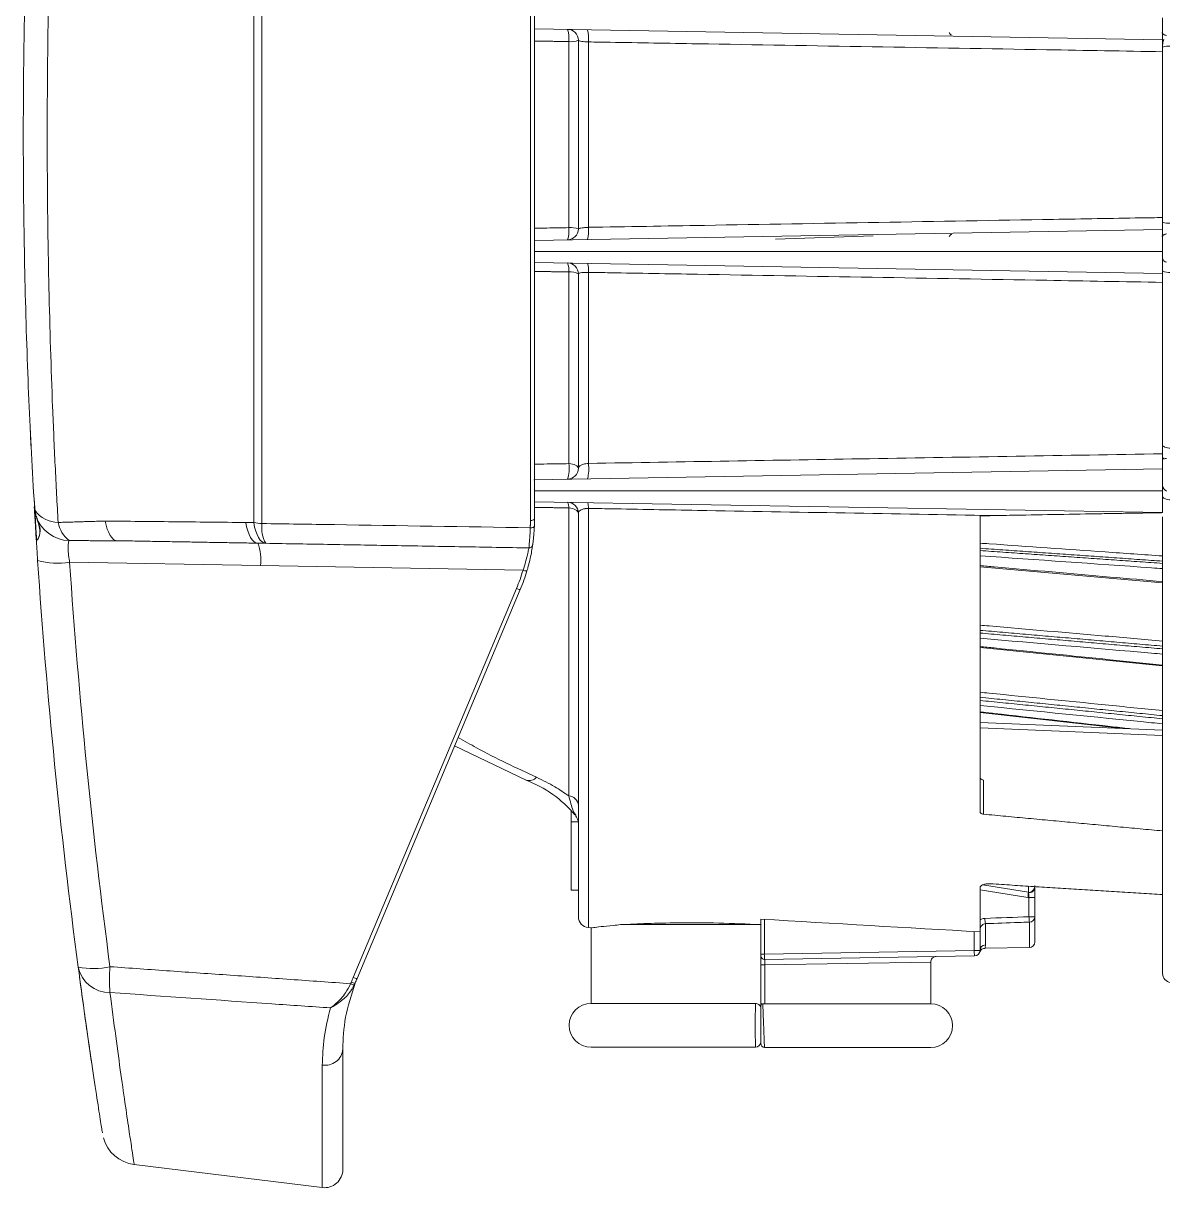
# Model space of a CAD drawing. Extents: x 11 to 120, y 2 to 94.
# Drawn here: x 10.744 to 13.864, y 37.624 to 40.814 of the extents above; entities that cross this region are included whole.
import ezdxf

# ---------------------------------------------------------------- set-up
doc = ezdxf.new("R2010")
doc.units = 0
doc.header["$MEASUREMENT"] = 0
doc.linetypes.add('SLD-Solid', pattern=[0])
doc.layers.add('OBJECT', color=7, linetype='CONTINUOUS')

msp = doc.modelspace()

# ---------------------------------------------------------------- linework, layer by layer
at = {"layer": 'OBJECT', "color": 7, "linetype": 'SLD-Solid', "lineweight": 15}
for p, q in [((11.375, 39.4464), (11.375, 41.5733)), ((11.3973, 41.5758), (11.3973, 39.4439)), ((12.1326, 39.4525), (12.1326, 41.5672)), ((12.1438, 41.5628), (12.1438, 39.4568)), ((12.1438, 40.7994), (13.8638, 40.7693)), ((12.2375, 40.7642), (12.2375, 40.2545)), ((12.2638, 40.7678), (12.2638, 40.2509)), ((12.2912, 40.2554), (12.2912, 40.7633)), ((13.8638, 40.7365), (13.8638, 40.7493)), ((13.8638, 40.7365), (13.8638, 40.2822)), ((13.8638, 40.2694), (13.8638, 40.2822)), ((12.1438, 40.2193), (13.8638, 40.2493)), ((13.0712, 40.2324), (12.8038, 40.223)), ((12.1438, 40.1594), (13.8638, 40.1293)), ((12.2375, 40.1331), (12.2375, 39.608)), ((12.2912, 39.6086), (12.2912, 40.132)), ((13.8638, 40.1046), (13.8638, 40.1361)), ((12.2638, 40.1278), (12.2638, 39.5953)), ((13.8638, 40.1046), (13.8638, 39.635)), ((10.7652, 39.6489), (10.7652, 39.6481)), ((12.1415, 39.5637), (13.8638, 39.5937)), ((10.7738, 39.506), (10.7739, 39.5056)), ((10.7738, 39.506), (10.7738, 39.5059)), ((10.7739, 39.5056), (10.7739, 39.5055)), ((12.1438, 39.5038), (13.8638, 39.4737)), ((12.2375, 39.4866), (12.2375, 38.6977)), ((12.2638, 38.3668), (12.2638, 39.4722)), ((12.2912, 39.4853), (12.2912, 38.3369)), ((13.3638, 39.465), (13.3638, 38.6541)), ((13.8638, 38.6124), (13.8638, 39.4626)), ((10.7796, 39.3964), (10.7796, 39.3959)), ((11.3931, 39.3286), (10.8706, 39.3377)), ((12.1123, 39.316), (11.3931, 39.3286)), ((13.3638, 39.3251), (13.8638, 39.2813)), ((11.6473, 38.2003), (12.0945, 39.2661)), ((12.1049, 39.2634), (11.6578, 38.1976)), ((13.3638, 39.1047), (13.8638, 39.054)), ((13.3638, 38.9266), (13.7556, 38.8828)), ((13.8638, 38.8782), (13.3638, 38.8991)), ((13.3638, 38.8841), (13.8638, 38.8633)), ((11.9249, 38.8345), (12.1208, 38.741)), ((13.3735, 38.6476), (13.3735, 38.7413)), ((12.2438, 38.6268), (12.2438, 38.6567)), ((12.2438, 38.6268), (12.2636, 38.6268)), ((12.2438, 38.4393), (12.2438, 38.6268)), ((13.8638, 38.6018), (13.8638, 38.6124)), ((13.8638, 38.4273), (13.8638, 38.6018)), ((13.3638, 38.4464), (13.3638, 38.3252)), ((13.4947, 38.4198), (13.3638, 38.4407)), ((13.3708, 38.4537), (13.4963, 38.4336)), ((13.4963, 38.4336), (13.4963, 38.4504)), ((13.5138, 38.4474), (13.5138, 38.4468)), ((12.2438, 38.4393), (12.2638, 38.4393)), ((13.4963, 38.4336), (13.4963, 38.4333)), ((13.5138, 38.4195), (13.4978, 38.4195)), ((13.4978, 38.3666), (13.4978, 38.4195)), ((13.5138, 38.4195), (13.5138, 38.3666)), ((13.8638, 38.2115), (13.8638, 38.4273)), ((12.3794, 38.345), (12.7638, 38.345)), ((12.7638, 38.3602), (12.7638, 38.353)), ((12.7638, 38.2645), (12.7638, 38.353)), ((12.7732, 38.3597), (12.7732, 38.2645)), ((13.3786, 38.3478), (13.3786, 38.2894)), ((13.5138, 38.3666), (13.4978, 38.3666)), ((13.4991, 38.2824), (13.4991, 38.352)), ((13.5138, 38.3666), (13.5138, 38.2974)), ((12.2912, 38.3369), (12.2988, 38.3363)), ((12.2988, 38.3363), (12.2988, 38.1293)), ((13.3478, 38.2745), (13.3478, 38.3262)), ((13.3638, 38.3252), (13.3638, 38.2745)), ((13.378, 38.2803), (13.4991, 38.2824)), ((12.7638, 38.2645), (12.7732, 38.2645)), ((12.7638, 38.2595), (12.7638, 38.2645)), ((12.7638, 38.1286), (12.7638, 38.2595)), ((12.7732, 38.2645), (13.3478, 38.2745)), ((13.3491, 38.2595), (12.774, 38.2495)), ((13.3638, 38.2745), (13.3478, 38.2745)), ((12.7638, 38.2345), (12.7741, 38.2345)), ((13.2288, 38.2427), (12.7741, 38.2345)), ((12.7741, 38.2345), (12.7741, 38.1285)), ((13.2288, 38.1285), (13.2288, 38.2427)), ((12.7488, 38.1293), (12.2988, 38.1293)), ((12.7688, 38.1285), (12.7638, 38.1285)), ((12.7638, 38.1285), (12.7638, 38.1235)), ((12.7741, 38.1285), (12.7689, 38.1285)), ((12.7741, 38.1285), (13.2288, 38.1285)), ((11.6188, 38.0042), (11.6188, 37.6744)), ((11.6188, 38.0042), (11.6188, 37.8172)), ((12.7488, 38.0093), (12.2988, 38.0093)), ((12.3248, 38.0093), (12.7488, 38.0093)), ((12.7737, 38.0085), (13.2288, 38.0085)), ((11.5627, 37.6247), (11.5627, 37.9604)), ((11.6188, 37.9554), (11.6188, 37.8088)), ((11.0474, 37.688), (11.5627, 37.6247))]:
    msp.add_line(p, q, dxfattribs=at)
at = {"layer": 'OBJECT', "color": 7, "linetype": 'SLD-Solid', "lineweight": 15, "flags": 128}
for points in [[(13.8638, 40.7875), (13.864, 40.7865), (13.8646, 40.7856), (13.8655, 40.7847), (13.8668, 40.7838), (13.8683, 40.783), (13.8702, 40.7822), (13.8724, 40.7816), (13.8748, 40.781)], [(13.8638, 40.2312), (13.864, 40.2322), (13.8646, 40.2331), (13.8655, 40.234), (13.8668, 40.2349), (13.8683, 40.2357), (13.8702, 40.2365), (13.8724, 40.2371), (13.8748, 40.2377)], [(13.8638, 39.6596), (13.8642, 39.658), (13.8655, 39.6563), (13.8674, 39.6548), (13.8701, 39.6535), (13.8734, 39.6524), (13.8772, 39.6514), (13.8814, 39.6508), (13.8858, 39.6504)], [(12.2375, 39.608), (12.2428, 39.6075), (12.2478, 39.6066), (12.2524, 39.6054), (12.2563, 39.6038), (12.2595, 39.6019), (12.2619, 39.5998), (12.2633, 39.5976), (12.2638, 39.5953)], [(13.8638, 39.5193), (13.8642, 39.5173), (13.8655, 39.5155), (13.8674, 39.5137), (13.8701, 39.5121), (13.8734, 39.5108), (13.8772, 39.5098), (13.8814, 39.509), (13.8858, 39.5086)], [(12.2375, 39.4866), (12.2428, 39.4861), (12.2478, 39.485), (12.2524, 39.4836), (12.2563, 39.4818), (12.2595, 39.4797), (12.2619, 39.4773), (12.2633, 39.4748), (12.2638, 39.4722)], [(10.7772, 39.4331), (10.778, 39.4206), (10.7783, 39.4159)], [(11.0011, 39.3968), (10.996, 39.3978), (10.9909, 39.4006), (10.9861, 39.4052), (10.9817, 39.4115), (10.9776, 39.4193), (10.9739, 39.4286), (10.9708, 39.4391), (10.9683, 39.4507)], [(11.3858, 39.3901), (11.3806, 39.3911), (11.3756, 39.3941), (11.3707, 39.399), (11.3662, 39.4056), (11.3621, 39.4138), (11.3585, 39.4236), (11.3555, 39.4346), (11.3531, 39.4467)], [(11.4078, 39.3897), (11.4026, 39.3908), (11.3975, 39.3937), (11.3926, 39.3986), (11.3881, 39.4052), (11.384, 39.4135), (11.3804, 39.4233), (11.3774, 39.4343), (11.375, 39.4464)], [(12.1434, 39.4364), (12.1432, 39.4355), (12.1425, 39.4346), (12.1414, 39.4338), (12.14, 39.4332), (12.1383, 39.4327), (12.1363, 39.4324), (12.1343, 39.4323), (12.1322, 39.4323)], [(12.1438, 39.4568), (12.1436, 39.4559), (12.143, 39.455), (12.1419, 39.4542), (12.1405, 39.4536), (12.1387, 39.453), (12.1368, 39.4526), (12.1347, 39.4525), (12.1326, 39.4525)], [(10.7783, 39.4159), (10.7792, 39.4023), (10.7796, 39.3959)]]:
    msp.add_lwpolyline(points, dxfattribs=at)
at = {"layer": 'OBJECT', "color": 7, "linetype": 'SLD-Solid', "lineweight": 15}
for centre, radius, start, end in [((12.2338, 40.7678), 0.03, 0, 89), ((12.1654, 40.7744), 0.0728, 351.933, 18.7222), ((12.193, 40.774), 0.0988, 353.7961, 13.3498), ((12.2434, 40.8191), 0.0552, 263.8371, 291.7089), ((13.8808, 40.6997), 0.0524, 84.5636, 108.8987), ((13.8808, 40.319), 0.0524, 251.1013, 275.4364), ((12.1654, 40.2443), 0.0728, 341.2778, 8.067), ((12.2338, 40.2509), 0.03, 271, 0), ((12.2434, 40.1996), 0.0552, 68.2911, 96.1629), ((12.193, 40.2447), 0.0988, 346.6502, 6.2039), ((13.878, 40.1736), 0.0144, 189.5678, 257.2093), ((12.2338, 40.1278), 0.03, 0, 89), ((12.1873, 40.1393), 0.0506, 352.9938, 21.4695), ((12.2433, 40.0937), 0.0399, 58.9053, 98.3071), ((12.2218, 40.1387), 0.0698, 354.5452, 15.0924), ((13.8809, 40.1675), 0.0358, 241.4072, 277.7847), ((25.1488, 40.3687), 14.4016, 182.67017, 182.84975), ((13.873, 39.5763), 0.0454, 87.7618, 101.686), ((12.1535, 39.5927), 0.0854, 341.2821, 10.3291), ((12.2338, 39.5953), 0.03, 271, 0), ((12.1778, 39.593), 0.1145, 346.4959, 7.8554), ((13.8827, 39.5499), 0.0189, 182.9325, 245.3074), ((10.7741, 39.4979), 0.00107, 80.6896, 140.7707), ((12.2338, 39.4722), 0.03, 0, 89), ((12.2116, 39.4895), 0.0261, 353.6379, 29.121), ((12.2549, 39.4886), 0.0365, 354.7901, 20.1872), ((10.7747, 39.4888), 0.000986, 80.1647, 147.3418), ((10.7747, 39.4882), 0.000966, 80.4802, 148.1553), ((10.8401, 39.5258), 0.0789, 215.6842, 269.363), ((10.8724, 39.4963), 0.0992, 199.2738, 268.1436), ((10.9201, 39.4617), 0.0822, 190.3253, 231.7456), ((11.4085, 39.646), 0.2023, 260.4535, 266.8226), ((11.4895, 39.4336), 0.0928, 173.5803, 208.2123), ((11.2655, 39.3446), 0.1287, 352.8451, 20.7056), ((12.1289, 39.3871), 0.01, 269, 351.8176), ((10.8383, 39.5272), 0.1923, 253.2932, 279.6749), ((28.1208, 40.5098), 17.377, 183.85006, 187.54267), ((28.1087, 40.4978), 17.277, 183.85006, 187.54267), ((11.6426, 39.4556), 0.49, 337.24, 343.4428), ((11.6438, 39.4568), 0.5, 337.24, 343.4428), ((12.1205, 39.3339), 0.0197, 245.231, 277.5052), ((12.104, 39.2819), 0.0185, 238.7493, 272.6715), ((12.0081, 38.4407), 0.3203, 39.733, 69.4984), ((12.1288, 38.768), 0.0282, 253.4326, 317.5492), ((12.2364, 38.6702), 0.0275, 4.0138, 87.7114), ((12.2338, 38.6234), 0.03, 0.0321, 43.1668), ((13.4992, 38.4476), 0.0146, 258.3809, 356.6686), ((13.3787, 38.4401), 0.1178, 350.1014, 356.7051), ((12.2938, 38.3668), 0.03, 180, 265), ((13.47, 38.363), 0.0927, 180.4258, 189.4508), ((13.5912, 38.3673), 0.0933, 180.4647, 189.4222), ((13.4991, 38.3668), 0.0148, 270.0662, 359.0793), ((13.377, 38.2656), 0.0145, 86.026, 159.8874), ((13.3788, 38.2745), 0.015, 90.8773, 179.8824), ((13.4988, 38.2974), 0.015, 271, 0), ((12.7738, 38.2595), 0.01, 180, 271), ((13.2438, 38.2427), 0.015, 91, 181.2172), ((13.4053, 38.2718), 0.0575, 177.2729, 192.3005), ((13.3488, 38.2745), 0.015, 271, 0), ((10.9353, 38.4289), 0.2042, 258.3888, 282.9691), ((10.9802, 38.2469), 0.0879, 191.8659, 270.6216), ((11.4827, 38.1945), 0.5028, 175.9608, 184.0392), ((12.1176, 38.003), 0.51, 157.24, 158.7898), ((11.6514, 38.2038), 0.0187, 240.359, 273.9028), ((11.6569, 38.2161), 0.0185, 238.7493, 272.6715), ((12.1188, 38.0042), 0.5, 157.24, 158.7898), ((13.8888, 38.2115), 0.025, 180, 263), ((11.6509, 38.2002), 0.02, 238.1509, 269.1073), ((12.2988, 38.0693), 0.06, 90, 270), ((13.2288, 38.0685), 0.06, 270, 90), ((11.5708, 38.0078), 0.0481, 260.336, 355.7011), ((12.7488, 38.0243), 0.015, 270, 0), ((12.7744, 38.0193), 0.0105, 179.328, 266.5029), ((11.0591, 37.7868), 0.0993, 194.876, 263.2844), ((11.5688, 37.6744), 0.05, 263, 0)]:
    msp.add_arc(centre, radius, start, end, dxfattribs=at)
for centre, major_axis, ratio, start_param, end_param in [((13.8788, 40.754), (0, 0.025), 0.6, 0.851159, 1.570796), ((13.4988, 38.4516), (0.002, 0.0181), 0.822743, 3.101906, 4.843744), ((13.4998, 38.4516), (0.0053, 0.0318), 0.929595, 3.148761, 3.253481), ((30.0751, 40.5093), (30.3646, 0), 0.08615, 4.105744, 4.129601), ((-4.5277, 40.4693), (37.4371, 0), 0.064085, 5.211071, 5.21474), ((12.7738, 38.2645), (-0.0002, 0.015), 0.044174, 1.569897, 3.14185)]:
    msp.add_ellipse(centre, major_axis=major_axis, ratio=ratio, start_param=start_param, end_param=end_param, dxfattribs=at)
for points, knots in [([(10.8392, 41.5728), (10.8361, 41.5149), (10.8298, 41.3986), (10.8221, 41.2126), (10.8158, 41.0185), (10.8116, 40.8257), (10.8095, 40.6381), (10.8091, 40.4562), (10.8105, 40.2726), (10.8146, 40.0384), (10.8216, 39.8133), (10.8309, 39.6009), (10.8364, 39.4983), (10.8392, 39.4469)], [0, 0, 0, 0, 0.088396, 0.177531, 0.26901, 0.361303, 0.442162, 0.523579, 0.606757, 0.690543, 0.843256, 0.921374, 1, 1, 1, 1]), ([(10.7706, 39.5464), (10.7657, 39.6423), (10.7558, 39.8366), (10.748, 40.1023), (10.7445, 40.3247), (10.7435, 40.5007), (10.7444, 40.6784), (10.7477, 40.9037), (10.7554, 41.1752), (10.7655, 41.3732), (10.7706, 41.4733)], [0, 0, 0, 0, 0.158308, 0.320393, 0.4075, 0.494607, 0.584228, 0.67385, 0.834938, 1, 1, 1, 1]), ([(13.8638, 40.8293), (13.8638, 40.8231), (13.8638, 40.8101), (13.8638, 40.7924), (13.8638, 40.7784), (13.8638, 40.7705), (13.8638, 40.7697), (13.8638, 40.7693)], [0, 0, 0, 0, 0.19834, 0.412972, 0.627088, 0.843128, 1, 1, 1, 1]), ([(13.286, 40.7823), (13.2858, 40.7824), (13.2848, 40.7828), (13.2828, 40.7839), (13.2807, 40.7862), (13.2798, 40.788), (13.2794, 40.7889)], [0, 0, 0, 0, 0.044972, 0.314009, 0.658354, 1, 1, 1, 1]), ([(13.8638, 40.7365), (13.8638, 40.7398), (13.8638, 40.7466), (13.8638, 40.756), (13.8638, 40.7635), (13.8638, 40.7684), (13.8638, 40.769), (13.8638, 40.7693)], [0, 0, 0, 0, 0.201236, 0.402473, 0.603771, 0.805625, 1, 1, 1, 1]), ([(12.2638, 40.7678), (12.2639, 40.7676), (12.2641, 40.7671), (12.2667, 40.766), (12.2728, 40.7649), (12.2812, 40.7639), (12.2879, 40.7635), (12.2912, 40.7633)], [0, 0, 0, 0, 0.09404, 0.324106, 0.551552, 0.776448, 1, 1, 1, 1]), ([(12.2912, 40.7633), (12.3111, 40.763), (12.4107, 40.7613), (12.829, 40.7542), (13.3333, 40.7455), (13.7579, 40.7383), (13.8638, 40.7365)], [0, 0, 0, 0, 0.037994, 0.189972, 0.797883, 1, 1, 1, 1]), ([(13.8638, 40.2822), (13.8439, 40.2819), (13.7443, 40.2802), (13.3261, 40.273), (12.8218, 40.2644), (12.3972, 40.2572), (12.2912, 40.2554)], [0, 0, 0, 0, 0.037994, 0.189972, 0.797883, 1, 1, 1, 1]), ([(13.8638, 40.2493), (13.8638, 40.2497), (13.8638, 40.2503), (13.8638, 40.2555), (13.8638, 40.2632), (13.8638, 40.2725), (13.8638, 40.2791), (13.8638, 40.2822)], [0, 0, 0, 0, 0.203185, 0.40639, 0.609063, 0.81092, 1, 1, 1, 1]), ([(13.8638, 40.2493), (13.8638, 40.2521), (13.8638, 40.2587), (13.8638, 40.2655), (13.8638, 40.2694)], [0, 0, 0, 0, 0.42463, 1, 1, 1, 1]), ([(12.2375, 40.2545), (12.2177, 40.2542), (12.1864, 40.2536), (12.1552, 40.2531), (12.1438, 40.2529)], [0, 0, 0, 0, 0.635541, 1, 1, 1, 1]), ([(12.2912, 40.2554), (12.29, 40.2553), (12.2854, 40.2551), (12.2778, 40.2544), (12.2701, 40.2534), (12.2648, 40.2522), (12.2642, 40.2513), (12.2638, 40.2509)], [0, 0, 0, 0, 0.083576, 0.309293, 0.537976, 0.768631, 1, 1, 1, 1]), ([(13.2794, 40.2298), (13.2798, 40.2307), (13.2807, 40.2325), (13.2828, 40.2347), (13.2848, 40.2359), (13.2858, 40.2363), (13.286, 40.2363)], [0, 0, 0, 0, 0.341646, 0.685991, 0.955028, 1, 1, 1, 1]), ([(13.8638, 40.2493), (13.8638, 40.2488), (13.8638, 40.2476), (13.8638, 40.238), (13.8638, 40.2231), (13.8638, 40.206), (13.8638, 40.1943), (13.8638, 40.1893)], [0, 0, 0, 0, 0.19834, 0.412972, 0.627088, 0.843128, 1, 1, 1, 1]), ([(13.8638, 40.1893), (13.4539, 40.1893), (13.003, 40.1893), (12.5111, 40.1893), (12.3881, 40.1893), (12.2655, 40.1893), (12.1842, 40.1893), (12.1438, 40.1893)], [0, 0, 0, 0, 0.71491, 0.786401, 0.857893, 0.929384, 1, 1, 1, 1]), ([(13.8638, 40.1893), (13.8638, 40.1831), (13.8638, 40.1701), (13.8638, 40.1524), (13.8638, 40.1384), (13.8638, 40.1305), (13.8638, 40.1297), (13.8638, 40.1293)], [0, 0, 0, 0, 0.19834, 0.412972, 0.627088, 0.843128, 1, 1, 1, 1]), ([(13.8638, 40.1713), (13.8638, 40.1715), (13.8638, 40.1727), (13.8638, 40.1757), (13.8638, 40.1786), (13.8638, 40.1804)], [0, 0, 0, 0, 0.073401, 0.436862, 1, 1, 1, 1]), ([(12.2638, 40.1278), (12.2639, 40.1281), (12.2641, 40.1289), (12.2668, 40.1302), (12.2729, 40.1314), (12.2813, 40.1321), (12.2879, 40.132), (12.2912, 40.132)], [0, 0, 0, 0, 0.104475, 0.335959, 0.561004, 0.781448, 1, 1, 1, 1]), ([(12.2912, 40.132), (12.3111, 40.1317), (12.4108, 40.1299), (12.8292, 40.1227), (13.3334, 40.1139), (13.758, 40.1065), (13.8638, 40.1046)], [0, 0, 0, 0, 0.038008, 0.190039, 0.798163, 1, 1, 1, 1]), ([(13.8638, 40.1046), (13.8638, 40.1079), (13.8638, 40.1144), (13.8638, 40.1223), (13.8638, 40.1277), (13.8638, 40.1293), (13.8638, 40.1293), (13.8638, 40.1293)], [0, 0, 0, 0, 0.240895, 0.481776, 0.723046, 0.965176, 1, 1, 1, 1]), ([(13.8638, 39.6208), (13.8638, 39.6292), (13.8638, 39.6425), (13.8638, 39.6551), (13.8638, 39.6596)], [0, 0, 0, 0, 0.635084, 1, 1, 1, 1]), ([(13.8638, 39.635), (13.5963, 39.6305), (13.072, 39.6217), (12.5479, 39.6129), (12.2912, 39.6086)], [0, 0, 0, 0, 0.510403, 1, 1, 1, 1]), ([(13.8638, 39.5937), (13.8638, 39.5941), (13.8638, 39.5947), (13.8638, 39.5999), (13.8638, 39.6076), (13.8638, 39.6171), (13.8638, 39.6267), (13.8638, 39.6324), (13.8638, 39.635)], [0, 0, 0, 0, 0.173469, 0.346958, 0.519882, 0.691915, 0.863313, 1, 1, 1, 1]), ([(12.2375, 39.608), (12.2177, 39.6077), (12.1865, 39.6072), (12.1553, 39.6066), (12.1438, 39.6065)], [0, 0, 0, 0, 0.634031, 1, 1, 1, 1]), ([(12.2638, 39.5953), (12.2642, 39.5968), (12.265, 39.5999), (12.2708, 39.604), (12.279, 39.6069), (12.2862, 39.6082), (12.2899, 39.6085), (12.2909, 39.6086), (12.2912, 39.6086)], [0, 0, 0, 0, 0.279064, 0.547769, 0.784502, 0.941814, 0.984377, 1, 1, 1, 1]), ([(13.8638, 39.5937), (13.8638, 39.5932), (13.8638, 39.592), (13.8638, 39.5824), (13.8638, 39.5675), (13.8638, 39.5503), (13.8638, 39.5386), (13.8638, 39.5337)], [0, 0, 0, 0, 0.19834, 0.412972, 0.627088, 0.843128, 1, 1, 1, 1]), ([(13.8638, 39.5337), (13.4539, 39.5337), (13.003, 39.5337), (12.5111, 39.5337), (12.3881, 39.5337), (12.2655, 39.5337), (12.1842, 39.5337), (12.1438, 39.5337)], [0, 0, 0, 0, 0.71491, 0.786401, 0.857893, 0.929384, 1, 1, 1, 1]), ([(13.8638, 39.5193), (13.8638, 39.5266), (13.8638, 39.5378), (13.8638, 39.5461), (13.8638, 39.549)], [0, 0, 0, 0, 0.652338, 1, 1, 1, 1]), ([(13.8638, 39.5337), (13.8638, 39.5275), (13.8638, 39.5145), (13.8638, 39.4968), (13.8638, 39.4828), (13.8638, 39.4749), (13.8638, 39.4741), (13.8638, 39.4737)], [0, 0, 0, 0, 0.19834, 0.412972, 0.627088, 0.843128, 1, 1, 1, 1]), ([(10.7772, 39.4331), (10.7767, 39.4418), (10.7757, 39.4575), (10.7744, 39.479), (10.7739, 39.4887)], [0, 0, 0, 0, 0.548284, 1, 1, 1, 1]), ([(10.7748, 39.4892), (10.7757, 39.4742), (10.7775, 39.4443), (10.7795, 39.4131), (10.7805, 39.3982), (10.7805, 39.3977), (10.7805, 39.3975)], [0, 0, 0, 0, 0.287263, 0.57454, 0.86145, 1, 1, 1, 1]), ([(10.7787, 39.4635), (10.7834, 39.4505), (10.7915, 39.4276), (10.787, 39.4051), (10.7799, 39.3973), (10.7796, 39.3962), (10.7796, 39.396)], [0, 0, 0, 0, 0.353797, 0.623722, 0.940059, 1, 1, 1, 1]), ([(10.7806, 39.3971), (10.7826, 39.3995), (10.7864, 39.404), (10.7926, 39.4274), (10.7843, 39.4487), (10.7805, 39.4615), (10.7797, 39.4644)], [0, 0, 0, 0, 0.352536, 0.661542, 0.924397, 1, 1, 1, 1]), ([(12.2912, 39.4853), (12.2885, 39.4852), (12.2854, 39.4851), (12.2797, 39.4842), (12.2738, 39.4827), (12.2678, 39.4796), (12.2644, 39.476), (12.264, 39.4733), (12.2638, 39.4722)], [0, 0, 0, 0, 0.146052, 0.170601, 0.352518, 0.560068, 0.807091, 1, 1, 1, 1]), ([(12.2912, 39.4853), (12.3111, 39.485), (12.4107, 39.4832), (12.7801, 39.4766), (13.1296, 39.4704), (13.3994, 39.4656)], [0, 0, 0, 0, 0.053919, 0.269597, 1, 1, 1, 1]), ([(13.3994, 39.4656), (13.4193, 39.466), (13.5187, 39.4677), (13.6367, 39.4698), (13.7471, 39.4717), (13.7865, 39.4724), (13.8128, 39.4728), (13.8303, 39.4731), (13.8419, 39.4733), (13.8496, 39.4735), (13.8547, 39.4736), (13.8581, 39.4736), (13.8603, 39.4737), (13.8619, 39.4737), (13.863, 39.4737), (13.8636, 39.4737), (13.8638, 39.4737), (13.8638, 39.4737), (13.8638, 39.4737)], [0, 0, 0, 0, 0.127433, 0.63719, 0.757481, 0.837833, 0.891511, 0.927378, 0.951357, 0.967404, 0.978161, 0.985394, 0.990279, 0.993605, 0.996866, 0.998214, 0.999323, 1, 1, 1, 1]), ([(10.9683, 39.4507), (11.0299, 39.4501), (11.158, 39.4488), (11.2864, 39.4474), (11.3531, 39.4467)], [0, 0, 0, 0, 0.480478, 1, 1, 1, 1]), ([(11.3973, 39.4439), (11.4634, 39.4429), (11.7084, 39.4391), (11.9533, 39.4352), (12.1322, 39.4323)], [0, 0, 0, 0, 0.269854, 1, 1, 1, 1]), ([(12.1287, 39.3771), (12.1287, 39.3782), (12.1287, 39.3805), (12.1303, 39.3979), (12.1317, 39.4172), (12.1321, 39.4298), (12.1322, 39.4323)], [0, 0, 0, 0, 0.30705, 0.614016, 0.922363, 1, 1, 1, 1]), ([(12.1434, 39.4364), (12.1429, 39.4276), (12.1419, 39.4101), (12.1397, 39.3927), (12.1388, 39.3862), (12.1388, 39.3858), (12.1387, 39.3857)], [0, 0, 0, 0, 0.304819, 0.609529, 0.915797, 1, 1, 1, 1]), ([(10.8692, 39.3971), (10.8689, 39.3965), (10.8677, 39.3939), (10.8664, 39.385), (10.8668, 39.3674), (10.8686, 39.3505), (10.8702, 39.3405), (10.8706, 39.3377)], [0, 0, 0, 0, 0.080939, 0.365196, 0.637409, 0.898732, 1, 1, 1, 1]), ([(12.1123, 39.316), (12.1148, 39.3239), (12.1199, 39.3397), (12.1247, 39.3595), (12.1275, 39.3729), (12.1285, 39.3769), (12.1287, 39.3771), (12.1287, 39.3771)], [0, 0, 0, 0, 0.245139, 0.490501, 0.730317, 0.965345, 1, 1, 1, 1]), ([(12.1387, 39.3857), (12.1386, 39.3848), (12.1384, 39.383), (12.1362, 39.3693), (12.1323, 39.349), (12.1274, 39.3293), (12.124, 39.3174), (12.1231, 39.3144)], [0, 0, 0, 0, 0.226178, 0.452204, 0.682223, 0.919652, 1, 1, 1, 1]), ([(13.3638, 39.3901), (13.3723, 39.3895), (13.4866, 39.3815), (13.6532, 39.3698), (13.8115, 39.3587), (13.8638, 39.355)], [0, 0, 0, 0, 0.050586, 0.685793, 1, 1, 1, 1]), ([(13.8638, 39.3205), (13.8538, 39.3212), (13.6871, 39.3329), (13.5205, 39.3446), (13.3638, 39.3556)], [0, 0, 0, 0, 0.060204, 1, 1, 1, 1]), ([(13.3638, 39.3286), (13.3768, 39.3274), (13.4957, 39.317), (13.6623, 39.3024), (13.816, 39.289), (13.8638, 39.2848)], [0, 0, 0, 0, 0.077897, 0.713096, 1, 1, 1, 1]), ([(13.3638, 39.1655), (13.3723, 39.1647), (13.4866, 39.1548), (13.6532, 39.1404), (13.8115, 39.1267), (13.8638, 39.1221)], [0, 0, 0, 0, 0.050586, 0.685793, 1, 1, 1, 1]), ([(13.8638, 39.0862), (13.8538, 39.0871), (13.6871, 39.1016), (13.5205, 39.116), (13.3638, 39.1296)], [0, 0, 0, 0, 0.060204, 1, 1, 1, 1]), ([(13.3638, 39.1069), (13.3768, 39.1056), (13.4957, 39.0935), (13.6623, 39.0767), (13.816, 39.0611), (13.8638, 39.0563)], [0, 0, 0, 0, 0.077897, 0.713096, 1, 1, 1, 1]), ([(13.3638, 38.9817), (13.3723, 38.9808), (13.4866, 38.9693), (13.6532, 38.9526), (13.8115, 38.9366), (13.8638, 38.9314)], [0, 0, 0, 0, 0.050586, 0.685793, 1, 1, 1, 1]), ([(13.8638, 38.8952), (13.8538, 38.8962), (13.6871, 38.913), (13.5205, 38.9297), (13.3638, 38.9455)], [0, 0, 0, 0, 0.060204, 1, 1, 1, 1]), ([(13.3638, 38.9279), (13.3768, 38.9264), (13.4957, 38.9131), (13.6322, 38.8978), (13.7558, 38.884), (13.7735, 38.882)], [0, 0, 0, 0, 0.095086, 0.870447, 1, 1, 1, 1]), ([(12.1496, 38.749), (12.0942, 38.7744), (12.0214, 38.8078), (11.9516, 38.8483), (11.9348, 38.858)], [0, 0, 0, 0, 0.759997, 1, 1, 1, 1]), ([(12.2375, 38.6977), (12.2251, 38.7062), (12.1986, 38.7244), (12.1666, 38.7404), (12.1496, 38.749)], [0, 0, 0, 0, 0.468953, 1, 1, 1, 1]), ([(13.3735, 38.7413), (13.3724, 38.7415), (13.3701, 38.742), (13.3672, 38.7433), (13.365, 38.7451), (13.364, 38.7468), (13.3639, 38.7478), (13.3638, 38.7482)], [0, 0, 0, 0, 0.220975, 0.441907, 0.663713, 0.88522, 1, 1, 1, 1]), ([(12.2375, 38.6977), (12.2416, 38.6827), (12.2492, 38.6551), (12.2539, 38.6495), (12.2561, 38.6469)], [0, 0, 0, 0, 0.543005, 1, 1, 1, 1]), ([(13.3638, 38.6541), (13.364, 38.6535), (13.3642, 38.6521), (13.3659, 38.6503), (13.3685, 38.6488), (13.3712, 38.6479), (13.3729, 38.6477), (13.3735, 38.6476)], [0, 0, 0, 0, 0.219651, 0.439264, 0.659733, 0.880541, 1, 1, 1, 1]), ([(13.3638, 38.4464), (13.3639, 38.4472), (13.3642, 38.4493), (13.3674, 38.4526), (13.3739, 38.4554), (13.3828, 38.4571), (13.3895, 38.4569), (13.3929, 38.4569)], [0, 0, 0, 0, 0.119375, 0.340233, 0.560698, 0.78033, 1, 1, 1, 1]), ([(13.4963, 38.4336), (13.4968, 38.4336), (13.4978, 38.4335), (13.5003, 38.4335), (13.504, 38.4343), (13.5083, 38.4369), (13.5117, 38.4408), (13.5134, 38.4449), (13.5138, 38.4479), (13.5138, 38.449), (13.5138, 38.4494)], [0, 0, 0, 0, 0.0576, 0.105326, 0.282084, 0.45856, 0.647789, 0.842692, 0.950285, 1, 1, 1, 1]), ([(13.5138, 38.4468), (13.5138, 38.4454), (13.5138, 38.4425), (13.5138, 38.4349), (13.5138, 38.428), (13.5138, 38.4228), (13.5138, 38.4209), (13.5138, 38.4195)], [0, 0, 0, 0, 0.244445, 0.536631, 0.830129, 0.879803, 1, 1, 1, 1]), ([(13.4978, 38.4195), (13.4978, 38.4212), (13.4976, 38.4246), (13.4972, 38.4292), (13.4968, 38.4319), (13.4964, 38.433), (13.4963, 38.4333)], [0, 0, 0, 0, 0.295792, 0.591536, 0.888648, 1, 1, 1, 1]), ([(12.2988, 38.3363), (12.3003, 38.3365), (12.3047, 38.337), (12.3377, 38.3411), (12.3726, 38.3443), (12.3794, 38.345)], [0, 0, 0, 0, 0.299631, 0.862936, 1, 1, 1, 1]), ([(12.7638, 38.345), (12.7249, 38.3467), (12.6459, 38.3501), (12.5414, 38.3504), (12.4499, 38.3484), (12.4031, 38.3461), (12.3794, 38.345)], [0, 0, 0, 0, 0.269196, 0.546082, 0.769543, 1, 1, 1, 1]), ([(13.3638, 38.3581), (13.365, 38.3589), (13.369, 38.3616), (13.3739, 38.362), (13.3773, 38.3623)], [0, 0, 0, 0, 0.301136, 1, 1, 1, 1]), ([(13.3786, 38.3478), (13.3769, 38.3475), (13.3735, 38.347), (13.3691, 38.344), (13.3658, 38.3397), (13.3641, 38.3351), (13.3639, 38.3321), (13.3638, 38.3309)], [0, 0, 0, 0, 0.202488, 0.410673, 0.629109, 0.857215, 1, 1, 1, 1]), ([(13.4991, 38.352), (13.4891, 38.3517), (13.449, 38.3503), (13.4088, 38.3489), (13.3786, 38.3478)], [0, 0, 0, 0, 0.248206, 1, 1, 1, 1]), ([(13.3786, 38.2894), (13.3784, 38.2877), (13.378, 38.2818), (13.378, 38.2827), (13.3779, 38.2834)], [0, 0, 0, 0, 0.299518, 1, 1, 1, 1]), ([(12.7638, 38.2345), (12.7638, 38.2363), (12.7638, 38.241), (12.7638, 38.248), (12.7638, 38.2543), (12.7638, 38.2586), (12.7638, 38.2592), (12.7638, 38.2595)], [0, 0, 0, 0, 0.141187, 0.355834, 0.570521, 0.785262, 1, 1, 1, 1]), ([(12.774, 38.2495), (12.774, 38.2493), (12.7741, 38.249), (12.7741, 38.2464), (12.7741, 38.2426), (12.7741, 38.2384), (12.7741, 38.2356), (12.7741, 38.2345)], [0, 0, 0, 0, 0.214777, 0.429512, 0.644171, 0.858802, 1, 1, 1, 1]), ([(10.9604, 37.7748), (10.9604, 37.7748), (10.9604, 37.7749), (10.9541, 37.8146), (10.9431, 37.8852), (10.9285, 37.9826), (10.912, 38.0971), (10.9001, 38.1849), (10.8942, 38.2289)], [0, 0, 0, 0, 0.140429, 0.324464, 0.509087, 0.693138, 0.846567, 1, 1, 1, 1]), ([(10.9309, 37.9669), (10.9308, 37.9675), (10.9306, 37.9688), (10.9271, 37.9928), (10.9207, 38.0367), (10.9112, 38.1029), (10.9024, 38.1681), (10.8979, 38.2009)], [0, 0, 0, 0, 0.169556, 0.362741, 0.555926, 0.776893, 1, 1, 1, 1]), ([(11.6527, 38.1851), (11.6424, 38.1532), (11.6217, 38.089), (11.6198, 38.0326), (11.6188, 38.0042)], [0, 0, 0, 0, 0.496567, 1, 1, 1, 1]), ([(11.5847, 38.117), (11.5313, 38.1207), (11.3302, 38.1346), (11.129, 38.1487), (10.9811, 38.1591)], [0, 0, 0, 0, 0.265214, 1, 1, 1, 1]), ([(10.9811, 38.1591), (10.9865, 38.1181), (10.9972, 38.0358), (11.0115, 37.9323), (11.0241, 37.8442), (11.0342, 37.7755), (11.0418, 37.7256), (11.0461, 37.697), (11.048, 37.6849), (11.0475, 37.6883), (11.0475, 37.6884)], [0, 0, 0, 0, 0.139747, 0.280448, 0.424179, 0.568969, 0.70872, 0.849459, 0.993326, 1, 1, 1, 1]), ([(11.5847, 38.117), (11.5848, 38.117), (11.5855, 38.1175), (11.5908, 38.1213), (11.6048, 38.1326), (11.6247, 38.1531), (11.6359, 38.1746), (11.6403, 38.1832)], [0, 0, 0, 0, 0.004008, 0.038977, 0.268223, 0.708725, 1, 1, 1, 1]), ([(11.6506, 38.1802), (11.6464, 38.1728), (11.6359, 38.1545), (11.6146, 38.1351), (11.5974, 38.1236), (11.5883, 38.1187), (11.5857, 38.1174), (11.5848, 38.117), (11.5847, 38.117)], [0, 0, 0, 0, 0.246968, 0.616294, 0.888225, 0.963536, 0.996189, 1, 1, 1, 1]), ([(12.7488, 38.0093), (12.7488, 38.0096), (12.7487, 38.0103), (12.7486, 38.0172), (12.7485, 38.0306), (12.7484, 38.0485), (12.7484, 38.0687), (12.7484, 38.0889), (12.7485, 38.107), (12.7486, 38.1208), (12.7487, 38.1282), (12.7488, 38.129), (12.7488, 38.1293)], [0, 0, 0, 0, 0.067208, 0.174551, 0.281857, 0.389142, 0.496432, 0.603748, 0.711106, 0.818505, 0.925927, 1, 1, 1, 1]), ([(12.7488, 38.1293), (12.7505, 38.1292), (12.7539, 38.1289), (12.7584, 38.1263), (12.7618, 38.1225), (12.7636, 38.1182), (12.7638, 38.1155), (12.7638, 38.1143)], [0, 0, 0, 0, 0.214645, 0.429292, 0.643909, 0.858556, 1, 1, 1, 1]), ([(12.7638, 38.1235), (12.7639, 38.1241), (12.764, 38.1254), (12.7652, 38.1271), (12.7669, 38.1283), (12.7682, 38.1284), (12.7688, 38.1285)], [0, 0, 0, 0, 0.249893, 0.499775, 0.749891, 1, 1, 1, 1]), ([(12.7638, 38.0194), (12.7638, 38.0202), (12.7638, 38.022), (12.7638, 38.0272), (12.7638, 38.034), (12.7638, 38.0425), (12.7638, 38.0523), (12.7638, 38.063), (12.7638, 38.074), (12.7638, 38.0851), (12.7638, 38.0956), (12.7638, 38.105), (12.7638, 38.1129), (12.7638, 38.1188), (12.7638, 38.1227), (12.7638, 38.1232), (12.7638, 38.1235)], [0, 0, 0, 0, 0.068108, 0.136434, 0.205419, 0.274732, 0.344859, 0.415401, 0.486776, 0.5586, 0.631157, 0.704149, 0.777664, 0.851556, 0.925496, 1, 1, 1, 1]), ([(12.769, 38.1263), (12.769, 38.1259), (12.769, 38.125), (12.7693, 38.1195), (12.7696, 38.1121), (12.7699, 38.1021), (12.7704, 38.0902), (12.7708, 38.079), (12.7711, 38.0707), (12.7713, 38.0665), (12.7714, 38.0643), (12.7714, 38.0633), (12.7714, 38.0627), (12.7714, 38.0625), (12.7714, 38.0623), (12.7714, 38.0623), (12.7714, 38.0622), (12.7714, 38.0622), (12.7714, 38.0622), (12.7714, 38.0622), (12.7714, 38.0622), (12.7714, 38.0622), (12.7714, 38.0622), (12.7715, 38.0605), (12.7717, 38.0554), (12.7721, 38.0457), (12.7726, 38.0323), (12.7731, 38.0201), (12.7735, 38.0127), (12.7737, 38.0089), (12.7737, 38.0092), (12.7737, 38.0093)], [0, 0, 0, 0, 0.057382, 0.126015, 0.197932, 0.273135, 0.351624, 0.433401, 0.475598, 0.497016, 0.507804, 0.513217, 0.515929, 0.517286, 0.517965, 0.518304, 0.518474, 0.518559, 0.518601, 0.518623, 0.518633, 0.518639, 0.518641, 0.518644, 0.549153, 0.608367, 0.696184, 0.812456, 0.900612, 0.979029, 1, 1, 1, 1]), ([(11.5627, 37.9604), (11.5634, 37.985), (11.5648, 38.0345), (11.5781, 38.0894), (11.5847, 38.117)], [0, 0, 0, 0, 0.498142, 1, 1, 1, 1]), ([(12.7638, 38.1143), (12.7638, 38.1141), (12.7638, 38.1135), (12.7638, 38.1079), (12.7638, 38.0976), (12.7638, 38.084), (12.7638, 38.0688), (12.7638, 38.0537), (12.7638, 38.0403), (12.7638, 38.0302), (12.7638, 38.0251), (12.7638, 38.0245), (12.7638, 38.0243)], [0, 0, 0, 0, 0.072498, 0.180112, 0.287694, 0.395229, 0.502719, 0.610181, 0.717644, 0.825134, 0.932669, 1, 1, 1, 1]), ([(11.6188, 38.0042), (11.6188, 37.9942), (11.6188, 37.9785), (11.6188, 37.9615), (11.6188, 37.9554)], [0, 0, 0, 0, 0.639502, 1, 1, 1, 1]), ([(11.6188, 37.7308), (11.6188, 37.7264), (11.6188, 37.7171), (11.6188, 37.7133), (11.6188, 37.7113)], [0, 0, 0, 0, 0.468295, 1, 1, 1, 1])]:
    msp.add_open_spline(points, degree=3, knots=knots, dxfattribs=at)
for points in [[(13.8638, 40.788), (13.8615, 40.7879)], [(13.8638, 40.7493), (13.8638, 40.7693)], [(12.1438, 40.7658), (12.2375, 40.7642)], [(13.8616, 40.2308), (13.8638, 40.2307)], [(12.1438, 40.1347), (12.2375, 40.1331)], [(13.8638, 39.623), (13.8676, 39.6228)], [(13.8638, 39.6025), (13.8638, 39.6208)], [(10.7706, 39.5464), (10.7738, 39.5059)], [(10.7739, 39.5055), (10.7738, 39.5059)], [(10.7739, 39.5055), (10.776, 39.4798)], [(10.7743, 39.4989), (10.7748, 39.4898)], [(10.7738, 39.4893), (10.7739, 39.4887)], [(10.7748, 39.4898), (10.7748, 39.4892)], [(10.776, 39.4798), (10.7787, 39.4635)], [(12.1438, 39.4883), (12.2375, 39.4866)], [(13.3638, 39.465), (13.3994, 39.4656)], [(10.8392, 39.4469), (10.9683, 39.4507)], [(11.3531, 39.4467), (11.375, 39.4464)], [(12.1322, 39.4323), (12.1326, 39.4525)], [(12.1438, 39.4568), (12.1434, 39.4364)], [(11.0011, 39.3968), (10.8692, 39.3971)], [(11.3858, 39.3901), (11.0011, 39.3968)], [(10.7831, 39.3431), (10.7796, 39.396)], [(11.4078, 39.3897), (11.3858, 39.3901)], [(12.1287, 39.3771), (11.4078, 39.3897)], [(13.8638, 39.3409), (13.3638, 39.376)], [(13.3638, 39.3698), (13.8638, 39.3347)], [(13.8638, 39.108), (13.3638, 39.1513)], [(13.3638, 39.1438), (13.8638, 39.1005)], [(13.8638, 38.9176), (13.3638, 38.9679)], [(13.3638, 38.9593), (13.8638, 38.909)], [(12.2561, 38.6469), (12.2572, 38.6449)], [(13.3735, 38.6476), (13.8638, 38.6018)], [(13.8638, 38.4273), (13.3929, 38.4569)], [(10.9811, 38.2299), (11.6403, 38.1832)], [(11.6403, 38.1832), (11.6422, 38.1875)], [(11.6527, 38.1851), (11.6506, 38.1802)], [(12.7688, 38.1285), (12.769, 38.1263)], [(12.7737, 38.0093), (12.7738, 38.0098)]]:
    msp.add_open_spline(points, degree=1, dxfattribs=at)

doc.saveas('drawing.dxf')
